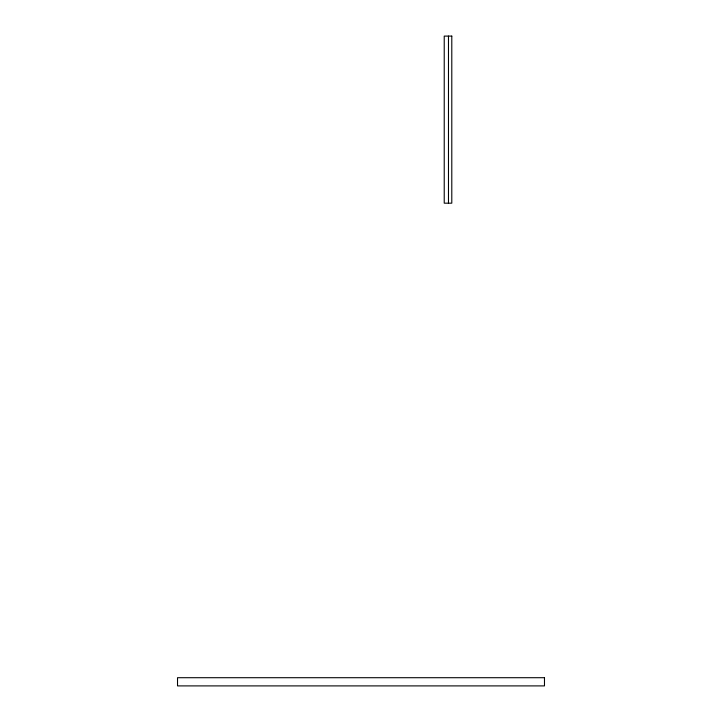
<?xml version="1.0" encoding="UTF-8"?>
<svg xmlns="http://www.w3.org/2000/svg" width="722" height="722" viewBox="0 0 722 722"><rect width="100%" height="100%" fill="white"/><g stroke="black" fill="none" stroke-linecap="round" stroke-linejoin="round"><path stroke-width="1.08" d="M448.479 36.1L448.479 203.18M451.791 36.1L444.229 36.1L444.229 203.18L451.791 203.18L451.791 36.1M544.478 677.705L177.522 677.705L177.522 685.9L544.478 685.9L544.478 677.705"/></g></svg>
